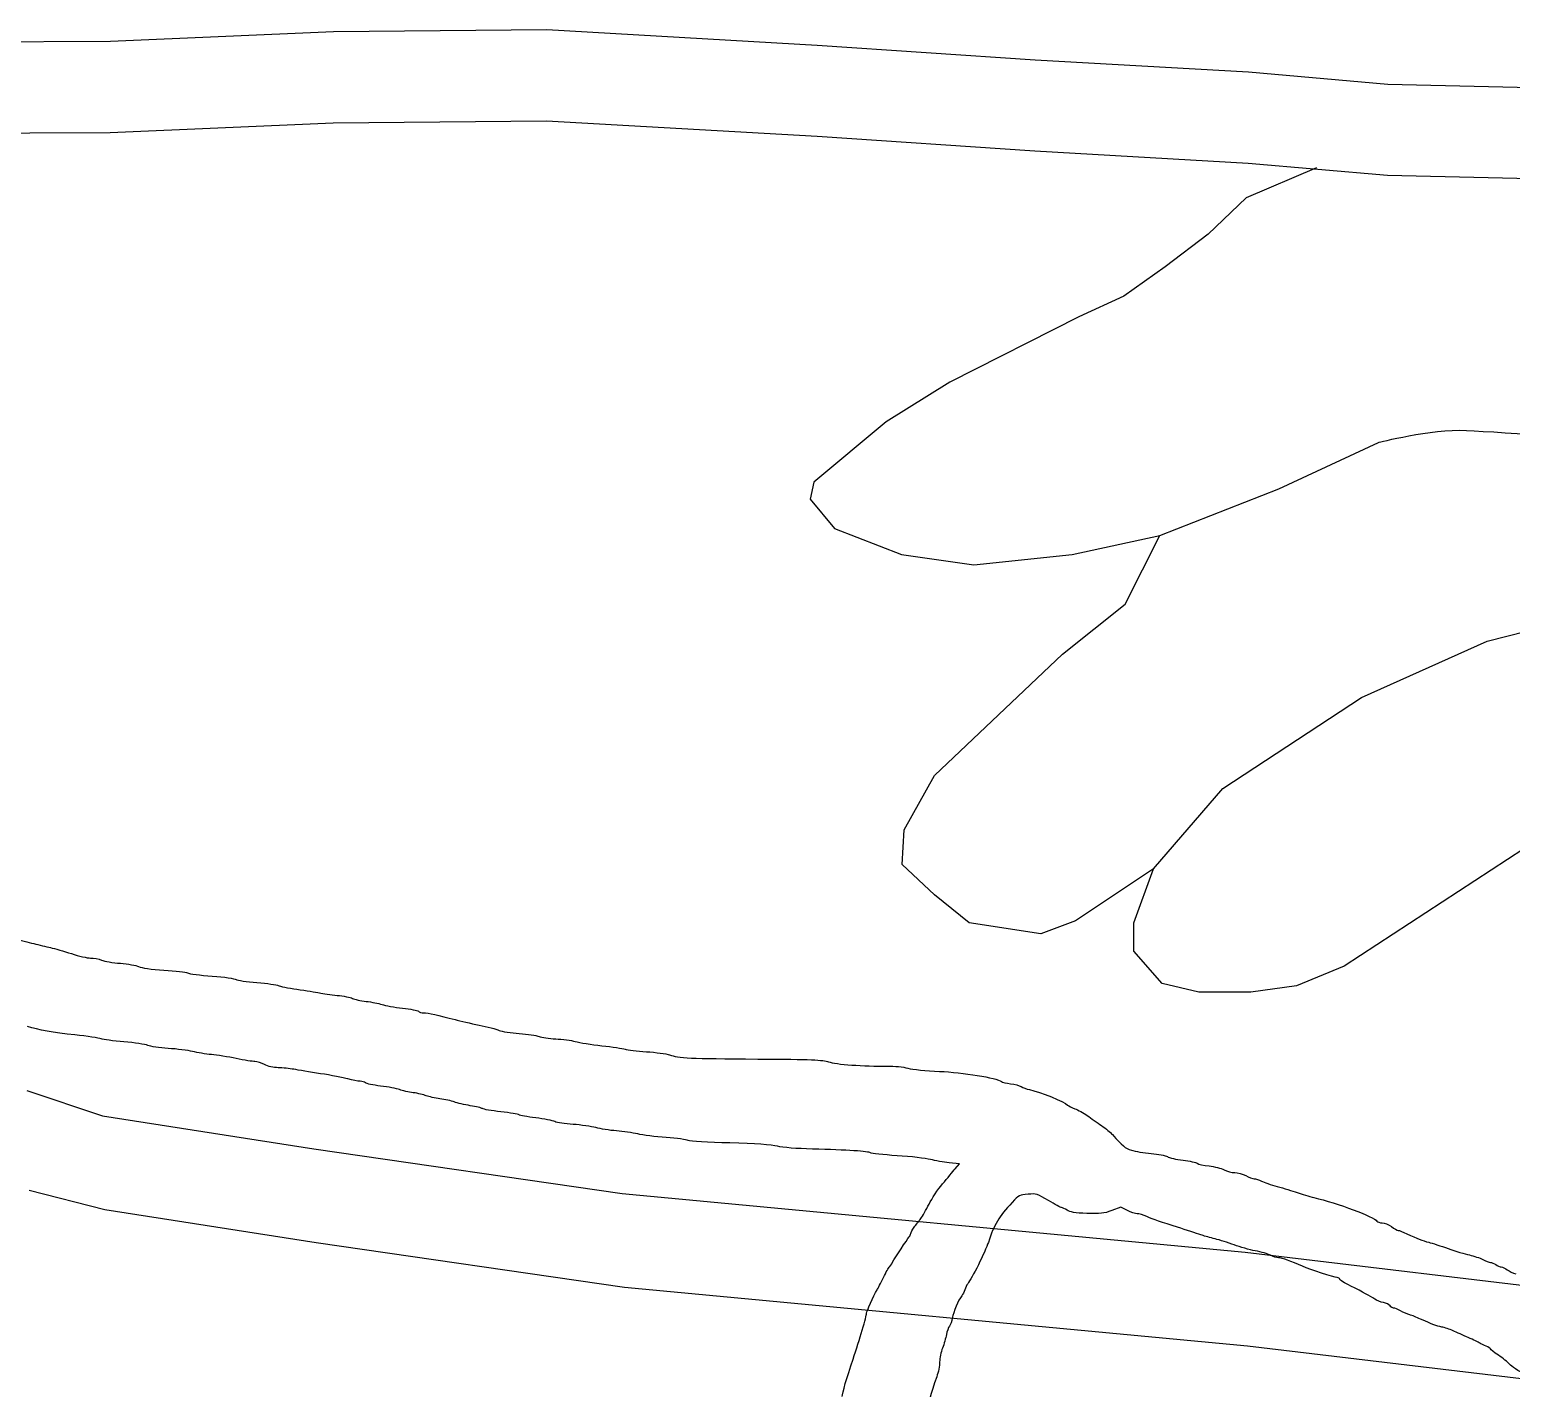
# Model space of a CAD drawing. Extents: x -192 to 192, y 100 to 188.
# Drawn here: x 122.08 to 154.94, y 151.02 to 181.15 of the extents above; entities that cross this region are included whole.
import ezdxf

# ---------------------------------------------------------------- set-up
doc = ezdxf.new("R2010")
doc.units = 0
doc.layers.add('Cut', color=7, linetype='CONTINUOUS')
doc.layers.add('Image', color=7, linetype='CONTINUOUS')

msp = doc.modelspace()

# ---------------------------------------------------------------- linework, layer by layer
at = {"layer": 'Cut', "color": 5}
for points in [[(114.972771, 180.853521), (123.873854, 180.896521), (128.818917, 181.111523), (133.548958, 181.154523), (139.550667, 180.81359), (144.385292, 180.48766), (149.111292, 180.21605), (152.207625, 179.944442), (156.987937, 179.835798)], [(183.55771, 178.07955), (177.786083, 178.025227), (174.037885, 178.351158), (172.35391, 178.677088), (169.040285, 178.622767), (166.378523, 178.351158), (163.336506, 178.296835), (160.403133, 177.970906), (156.980865, 177.80794), (152.200554, 177.916583), (149.104217, 178.188192), (144.378227, 178.459802), (139.543594, 178.785731), (133.541894, 179.126665), (128.811844, 179.083665), (123.86679, 178.868662), (114.965696, 178.825663), (112.471667, 178.52466), (110.321646, 178.481656), (108.472625, 178.438658), (107.225612, 178.137656), (104.817586, 178.137656), (102.45256, 178.309656)], [(150.624823, 178.090031), (149.058692, 177.424302), (148.218306, 176.622115), (147.263321, 175.896327), (146.346538, 175.246938), (145.353354, 174.788546), (142.4884, 173.336969), (141.075023, 172.458383), (139.47065, 171.121406), (139.394252, 170.739412), (139.929044, 170.090023), (141.418819, 169.517031), (143.023192, 169.287835), (145.200556, 169.517031), (147.148723, 169.937225), (149.784479, 170.968608), (152.000046, 171.999992)], [(165.699981, 167.594165), (162.19175, 167.065527), (159.836908, 165.960194), (155.944212, 163.461179), (151.234529, 160.385469), (150.177252, 159.952946), (149.168035, 159.808773), (148.014644, 159.808773), (147.197658, 160.001004), (146.572904, 160.721875), (146.572904, 161.346627), (147.005427, 162.548077), (148.543281, 164.326223), (151.618994, 166.344658), (154.406356, 167.594165), (157.43401, 168.363094), (160.413604, 168.891731), (162.287865, 169.660658), (162.960677, 170.633121)], [(147.005427, 162.548077), (145.27534, 161.394685), (144.506413, 161.106337), (142.920498, 161.346627), (142.151571, 161.971381), (141.4307, 162.644194), (141.478758, 163.413121), (142.151571, 164.614571), (144.986992, 167.305817), (146.380673, 168.41115), (147.148723, 169.937225)], [(122.017771, 157.626435), (123.694788, 157.067427), (128.381838, 156.336421), (135.21891, 155.34741), (149.039252, 154.047785), (156.723556, 153.131196), (161.752267, 153.131196), (165.406719, 153.543231), (168.36019, 154.490571), (173.264065, 157.388315), (179.89544, 159.617348), (183.55771, 160.761417)], [(156.777823, 151.044187), (149.09351, 151.960777), (135.273177, 153.260402), (128.436094, 154.249413), (123.749052, 154.980419), (122.072035, 155.414427)]]:
    msp.add_lwpolyline(points, dxfattribs=at)
for points in [[(152.000046, 171.999992), (152.000046, 171.999992), (153.146027, 172.305585), (153.948213, 172.267387)], [(153.948213, 172.267387), (154.7504, 172.229187), (157.271558, 172.03819), (157.271558, 172.03819)]]:
    msp.add_open_spline(points, degree=3, dxfattribs=at)
at = {"layer": 'Image', "color": 7}
for points in [[(142.610683, 155.893754), (142.704496, 156.005125), (142.475704, 156.027837)], [(146.428371, 154.970487), (146.283412, 155.042883), (146.079517, 154.966637)]]:
    msp.add_lwpolyline(points, dxfattribs=at)
for points in [[(121.7316, 160.991296), (121.861496, 160.963017), (122.058892, 160.916717), (122.170246, 160.888404)], [(122.170246, 160.888404), (122.2816, 160.8601), (122.448621, 160.819854), (122.541413, 160.798954)], [(122.541413, 160.798954), (122.634204, 160.778054), (122.843204, 160.717267), (123.005871, 160.663879)], [(123.005871, 160.663879), (123.168538, 160.610483), (123.360267, 160.566796), (123.431975, 160.566796)], [(123.431975, 160.566796), (123.503663, 160.566796), (123.613517, 160.545804), (123.6761, 160.520125)], [(123.6761, 160.520125), (123.738683, 160.494462), (123.926538, 160.462817), (124.093558, 160.449804)], [(124.093558, 160.449804), (124.260579, 160.436796), (124.442621, 160.404), (124.498079, 160.376942)], [(124.498079, 160.376942), (124.5591, 160.347175), (124.780642, 160.316354), (125.058933, 160.298946)], [(125.058933, 160.298946), (125.311913, 160.283108), (125.547704, 160.254742), (125.582892, 160.2359)], [(125.582892, 160.2359), (125.618079, 160.217067), (125.864808, 160.185475), (126.131163, 160.165683)], [(126.131163, 160.165683), (126.397517, 160.145892), (126.636058, 160.112592), (126.661246, 160.091696)], [(126.661246, 160.091696), (126.686433, 160.070783), (126.893392, 160.039583), (127.121163, 160.022367)], [(127.121163, 160.022367), (127.348913, 160.005133), (127.56235, 159.975896), (127.595433, 159.957387)], [(127.595433, 159.957387), (127.628517, 159.938875), (127.814996, 159.901354), (128.009829, 159.874004)], [(128.009829, 159.874004), (128.204663, 159.846662), (128.428121, 159.810504), (128.506413, 159.793667)], [(128.506413, 159.793667), (128.584704, 159.776825), (128.762642, 159.752329), (128.901829, 159.739212)], [(128.901829, 159.739212), (129.041017, 159.726108), (129.192871, 159.69615), (129.239267, 159.672637)], [(129.239267, 159.672637), (129.285663, 159.649121), (129.422308, 159.618817), (129.542933, 159.605279)], [(129.542933, 159.605279), (129.663579, 159.591737), (129.822996, 159.560592), (129.897246, 159.536054)], [(129.897246, 159.536054), (129.971475, 159.511517), (130.175204, 159.47575), (130.349996, 159.456571)], [(130.349996, 159.456571), (130.524788, 159.437387), (130.683454, 159.406042), (130.7026, 159.386892)], [(130.7026, 159.386892), (130.721746, 159.367742), (130.776142, 159.351758), (130.823454, 159.351379)], [(130.823454, 159.351379), (130.910517, 159.350337), (131.147308, 159.299858), (131.516871, 159.202617)], [(131.516871, 159.202617), (131.628225, 159.173325), (131.868038, 159.117987), (132.049788, 159.079658)], [(132.049788, 159.079658), (132.231538, 159.041329), (132.431267, 158.988658), (132.493621, 158.962612)], [(123.081287, 158.860262), (122.607767, 158.90725), (122.273933, 158.9685), (122.035287, 159.052225)], [(123.666329, 158.776308), (123.622933, 158.794875), (123.359662, 158.832658), (123.081287, 158.860262)], [(124.172475, 158.708517), (123.937496, 158.727246), (123.709746, 158.75775), (123.666329, 158.776308)], [(132.493621, 158.962612), (132.555954, 158.936558), (132.756475, 158.90525), (132.939204, 158.893042)], [(132.939204, 158.893042), (133.121954, 158.880829), (133.319308, 158.851454), (133.377788, 158.827771)], [(133.377788, 158.827771), (133.436267, 158.804079), (133.603287, 158.779887), (133.748954, 158.774025)], [(133.748954, 158.774025), (133.894621, 158.768121), (134.089725, 158.741992), (134.182517, 158.715871)], [(124.700912, 158.628979), (124.645246, 158.654004), (124.407454, 158.689792), (124.172475, 158.708517)], [(125.153642, 158.561908), (124.960329, 158.573779), (124.7566, 158.603967), (124.700912, 158.628979)], [(125.693517, 158.493696), (125.589933, 158.519329), (125.346975, 158.550033), (125.153642, 158.561908)], [(126.11135, 158.425629), (125.985162, 158.437417), (125.797142, 158.46805), (125.693517, 158.493696)], [(126.663392, 158.337825), (126.485975, 158.374329), (126.237558, 158.413842), (126.11135, 158.425629)], [(134.182517, 158.715871), (134.275308, 158.689742), (134.541017, 158.647567), (134.772996, 158.622154)], [(134.772996, 158.622154), (135.004975, 158.596729), (135.236433, 158.561587), (135.287371, 158.54405)], [(135.287371, 158.54405), (135.338287, 158.526517), (135.550871, 158.501842), (135.759767, 158.489208)], [(135.759767, 158.489208), (135.968642, 158.476575), (136.200308, 158.445121), (136.274537, 158.419308)], [(136.274537, 158.419308), (136.480975, 158.347512), (136.701392, 158.337179), (138.231579, 158.327562)], [(127.075537, 158.271458), (127.026267, 158.271458), (126.840787, 158.301321), (126.663392, 158.337825)], [(127.291017, 158.203975), (127.221767, 158.241092), (127.124808, 158.271458), (127.075537, 158.271458)], [(127.594204, 158.134475), (127.484767, 158.135725), (127.368767, 158.162304), (127.291017, 158.203975)], [(127.940183, 158.099437), (127.847392, 158.117604), (127.691704, 158.133367), (127.594204, 158.134475)], [(128.530683, 158.002588), (128.298704, 158.0377), (128.032975, 158.081279), (127.940183, 158.099437)], [(138.231579, 158.327562), (139.432517, 158.319971), (139.671933, 158.310375), (139.8006, 158.264392)], [(139.8006, 158.264392), (139.955829, 158.208904), (140.580704, 158.164437), (141.103892, 158.171662)], [(141.103892, 158.171662), (141.2576, 158.173787), (141.457725, 158.153083), (141.559412, 158.124558)], [(141.559412, 158.124558), (141.663121, 158.095467), (141.964746, 158.064962), (142.263787, 158.053312)], [(129.138037, 157.886175), (129.035954, 157.915087), (128.762642, 157.967471), (128.530683, 158.002588)], [(129.409662, 157.833208), (129.362329, 157.833208), (129.2401, 157.857262), (129.138037, 157.886175)], [(129.52985, 157.798667), (129.511058, 157.817446), (129.456975, 157.832979), (129.409662, 157.833208)], [(129.865579, 157.728333), (129.699704, 157.748242), (129.548621, 157.779887), (129.52985, 157.798667)], [(142.263787, 158.053312), (142.766079, 158.033742), (143.533267, 157.90825), (143.633767, 157.829229)], [(143.633767, 157.829229), (143.654183, 157.813158), (143.745287, 157.790583), (143.836225, 157.779058)], [(143.836225, 157.779058), (143.927142, 157.767546), (144.032121, 157.739137), (144.069496, 157.715962)], [(130.285267, 157.648387), (130.220329, 157.672458), (130.031454, 157.708438), (129.865579, 157.728333)], [(130.588954, 157.580004), (130.486892, 157.593546), (130.350225, 157.624325), (130.285267, 157.648387)], [(130.876787, 157.513321), (130.820558, 157.536458), (130.691017, 157.566454), (130.588954, 157.580004)], [(131.179871, 157.446175), (131.069433, 157.459967), (130.933058, 157.490187), (130.876787, 157.513321)], [(131.499392, 157.376358), (131.4341, 157.400958), (131.290329, 157.432371), (131.179871, 157.446175)], [(144.069496, 157.715962), (144.106892, 157.692775), (144.190412, 157.663092), (144.255079, 157.649996)], [(144.255079, 157.649996), (144.481767, 157.604083), (145.044162, 157.375721), (145.101933, 157.306117)], [(131.853662, 157.293058), (131.7241, 157.314275), (131.564683, 157.35175), (131.499392, 157.376358)], [(132.1236, 157.226808), (132.104683, 157.242033), (131.983225, 157.271842), (131.853662, 157.293058)], [(132.529142, 157.157962), (132.324996, 157.1806), (132.142496, 157.211583), (132.1236, 157.226808)], [(132.934037, 157.090025), (132.915496, 157.104746), (132.733287, 157.135312), (132.529142, 157.157962)], [(145.101933, 157.306117), (145.121371, 157.282679), (145.192662, 157.245225), (145.26035, 157.222892)], [(145.26035, 157.222892), (145.328058, 157.200546), (145.4521, 157.133908), (145.536017, 157.074796)], [(133.305204, 157.021792), (133.119621, 157.0446), (132.9526, 157.075304), (132.934037, 157.090025)], [(133.726996, 156.938762), (133.6806, 156.961625), (133.490787, 156.998996), (133.305204, 157.021792)], [(134.131892, 156.876996), (133.9556, 156.888108), (133.773392, 156.915904), (133.726996, 156.938762)], [(134.638037, 156.805367), (134.535954, 156.833646), (134.308204, 156.865879), (134.131892, 156.876996)], [(135.093558, 156.734467), (134.945079, 156.745179), (134.7401, 156.777087), (134.638037, 156.805367)], [(145.536017, 157.074796), (145.619975, 157.015671), (145.763892, 156.9155), (145.855829, 156.852179)], [(145.855829, 156.852179), (145.947788, 156.78885), (146.056454, 156.699083), (146.097329, 156.652687)], [(135.565954, 156.666571), (135.4546, 156.693204), (135.242017, 156.72375), (135.093558, 156.734467)], [(136.196892, 156.586475), (135.961225, 156.603892), (135.677287, 156.639933), (135.565954, 156.666571)], [(136.686725, 156.521983), (136.652996, 156.540046), (136.432558, 156.569062), (136.196892, 156.586475)], [(137.607912, 156.466054), (137.134996, 156.478762), (136.720454, 156.503929), (136.686725, 156.521983)], [(138.664621, 156.393888), (138.535017, 156.426187), (138.174162, 156.450829), (137.607912, 156.466054)], [(146.097329, 156.652687), (146.321808, 156.397879), (146.376621, 156.352542), (146.515329, 156.306787)], [(139.440683, 156.330179), (139.096996, 156.338825), (138.781412, 156.364775), (138.664621, 156.393888)], [(140.728517, 156.246858), (140.687662, 156.280179), (140.21935, 156.310483), (139.440683, 156.330179)], [(141.319017, 156.183475), (141.012808, 156.203204), (140.747079, 156.231725), (140.728517, 156.246858)], [(142.06135, 156.099075), (141.959267, 156.125762), (141.625225, 156.163746), (141.319017, 156.183475)], [(146.515329, 156.306787), (146.59885, 156.279254), (146.7961, 156.24645), (146.953704, 156.233904)], [(146.953704, 156.233904), (147.111308, 156.221367), (147.273725, 156.189162), (147.314642, 156.162358)], [(147.314642, 156.162358), (147.355537, 156.135554), (147.511538, 156.099917), (147.661288, 156.083158)], [(142.475704, 156.027837), (142.349871, 156.040333), (142.163412, 156.072387), (142.06135, 156.099075)], [(142.329142, 155.560192), (142.432392, 155.6824), (142.559079, 155.8325), (142.610683, 155.893754)], [(147.661288, 156.083158), (147.811058, 156.066404), (147.95385, 156.035858), (147.978663, 156.015275)], [(147.978663, 156.015275), (148.003454, 155.994692), (148.120933, 155.967942), (148.239621, 155.955837)], [(148.239621, 155.955837), (148.358371, 155.943721), (148.508413, 155.905758), (148.5731, 155.871471)], [(148.5731, 155.871471), (148.637788, 155.837187), (148.744308, 155.809129), (148.809808, 155.809129)], [(148.809808, 155.809129), (148.875288, 155.809129), (148.985579, 155.778762), (149.054808, 155.741646)], [(142.02785, 155.109183), (142.090308, 155.235029), (142.225892, 155.437992), (142.329142, 155.560192)], [(149.054808, 155.741646), (149.124079, 155.704529), (149.20735, 155.674067), (149.239892, 155.67395)], [(149.239892, 155.67395), (149.272454, 155.67395), (149.344121, 155.650258), (149.399183, 155.621546)], [(149.399183, 155.621546), (149.454246, 155.592842), (149.613538, 155.538729), (149.753246, 155.501296)], [(149.753246, 155.501296), (149.892892, 155.463862), (150.090808, 155.403075), (150.192996, 155.366208)], [(143.873704, 155.14935), (143.572412, 154.823308), (143.474683, 154.659708), (143.343725, 154.262254)], [(144.223808, 155.330421), (144.039371, 155.317083), (144.018933, 155.306517), (143.873704, 155.14935)], [(144.678829, 155.188821), (144.435037, 155.335346), (144.408058, 155.34375), (144.223808, 155.330421)], [(144.968642, 155.033058), (144.951787, 155.033058), (144.821371, 155.103158), (144.678829, 155.188821)], [(150.192996, 155.366208), (150.295204, 155.329337), (150.462329, 155.279596), (150.564413, 155.255662)], [(150.564413, 155.255662), (151.081058, 155.134537), (151.905183, 154.825687), (151.963496, 154.731325)], [(141.844412, 154.788112), (141.88285, 154.838842), (141.965392, 154.983325), (142.02785, 155.109183)], [(145.088454, 154.974642), (145.039412, 155.006771), (144.985496, 155.033058), (144.968642, 155.033058)], [(145.5266, 154.903308), (145.269204, 154.912796), (145.154225, 154.931554), (145.088454, 154.974642)], [(146.079517, 154.966637), (145.904287, 154.901112), (145.826537, 154.892204), (145.5266, 154.903308)], [(146.644662, 154.898087), (146.605412, 154.898087), (146.5081, 154.930671), (146.428371, 154.970487)], [(146.860267, 154.834842), (146.780912, 154.869629), (146.683871, 154.898087), (146.644662, 154.898087)], [(147.611954, 154.573667), (147.121767, 154.72845), (147.031392, 154.759858), (146.860267, 154.834842)], [(141.622683, 154.460242), (141.622683, 154.481292), (141.65685, 154.542921), (141.698621, 154.597196)], [(141.698621, 154.597196), (141.740371, 154.651467), (141.805975, 154.737383), (141.844412, 154.788112)], [(148.08435, 154.420192), (148.028662, 154.440142), (147.8161, 154.509208), (147.611954, 154.573667)], [(151.963496, 154.731325), (151.975642, 154.711692), (152.027267, 154.695633), (152.078246, 154.695633)], [(152.078246, 154.695633), (152.129204, 154.695633), (152.222371, 154.657675), (152.285267, 154.611279)], [(152.285267, 154.611279), (152.348163, 154.564883), (152.415642, 154.526962), (152.435225, 154.527017)], [(152.435225, 154.527017), (152.454829, 154.527017), (152.539183, 154.4945), (152.622683, 154.454642)], [(141.221017, 153.820121), (141.276662, 153.922296), (141.538392, 154.322204), (141.588267, 154.381225)], [(141.588267, 154.381225), (141.607204, 154.403642), (141.622683, 154.439196), (141.622683, 154.460242)], [(143.343725, 154.262254), (143.274746, 154.052812), (142.973246, 153.44625), (142.888267, 153.345942)], [(148.371162, 154.339146), (148.269079, 154.363767), (148.140017, 154.400242), (148.08435, 154.420192)], [(148.792933, 154.205062), (148.663017, 154.254179), (148.473225, 154.314512), (148.371162, 154.339146)], [(149.265329, 154.073371), (149.135412, 154.096687), (148.92285, 154.155946), (148.792933, 154.205062)], [(152.622683, 154.454642), (152.860808, 154.341004), (152.966663, 154.299487), (153.111954, 154.262742)], [(153.111954, 154.262742), (153.186183, 154.243962), (153.379725, 154.181696), (153.542058, 154.124367)], [(141.148996, 153.716246), (141.162537, 153.725525), (141.194954, 153.772271), (141.221017, 153.820121)], [(149.602746, 153.975479), (149.547079, 154.006004), (149.395225, 154.050058), (149.265329, 154.073371)], [(149.7821, 153.919771), (149.739142, 153.919771), (149.658433, 153.94495), (149.602746, 153.975479)], [(150.311329, 153.733325), (150.067412, 153.844537), (149.854371, 153.919583), (149.7821, 153.919771)], [(153.542058, 154.124367), (153.704412, 154.067025), (153.916975, 154.003042), (154.014454, 153.982175)], [(154.014454, 153.982175), (154.111933, 153.961304), (154.244621, 153.9159), (154.309288, 153.881283)], [(154.309288, 153.881283), (154.373975, 153.846667), (154.450808, 153.818333), (154.479996, 153.818333)], [(154.479996, 153.818333), (154.509225, 153.818333), (154.562558, 153.796042), (154.5986, 153.768796)], [(140.877225, 153.210112), (140.893537, 153.23795), (140.955829, 153.359421), (141.015642, 153.48005)], [(141.015642, 153.48005), (141.075454, 153.600679), (141.135454, 153.706967), (141.148996, 153.716246)], [(151.077683, 153.480912), (151.013183, 153.480912), (150.47935, 153.656742), (150.311329, 153.733325)], [(151.138017, 153.448446), (151.138017, 153.466296), (151.110871, 153.480912), (151.077683, 153.480912)], [(154.5986, 153.768796), (154.6346, 153.74155), (154.688621, 153.718771), (154.7186, 153.718183)], [(154.7186, 153.718183), (154.748558, 153.717142), (154.809288, 153.688721), (154.853558, 153.654021)], [(154.853558, 153.654021), (154.897829, 153.619329), (154.982308, 153.580387), (155.041371, 153.567492)], [(140.644162, 152.688854), (140.644162, 152.733933), (140.79235, 153.065367), (140.877225, 153.210112)], [(142.820537, 153.210971), (142.806871, 153.164575), (142.777058, 153.103842), (142.754267, 153.076004)], [(142.888267, 153.345942), (142.864683, 153.318104), (142.834204, 153.257367), (142.820537, 153.210971)], [(151.382662, 153.292837), (151.248121, 153.360554), (151.138017, 153.430571), (151.138017, 153.448446)], [(151.9141, 153.002392), (151.795225, 153.079525), (151.664267, 153.151092), (151.382662, 153.292837)], [(142.754267, 153.076004), (142.679871, 152.985108), (142.564558, 152.713221), (142.544371, 152.581067)], [(152.105787, 152.925312), (152.046746, 152.937596), (151.960496, 152.972287), (151.9141, 153.002392)], [(152.253308, 152.854504), (152.231204, 152.88115), (152.164808, 152.913017), (152.105787, 152.925312)], [(152.332058, 152.806062), (152.310871, 152.806062), (152.275454, 152.827871), (152.253308, 152.854504)], [(140.343829, 151.674837), (140.487954, 152.099967), (140.644162, 152.627392), (140.644162, 152.688854)], [(142.544371, 152.581067), (142.533496, 152.509954), (142.505162, 152.428996), (142.481412, 152.401158)], [(152.488225, 152.743304), (152.423537, 152.777825), (152.353287, 152.806062), (152.332058, 152.806062)], [(152.690162, 152.656383), (152.643767, 152.669671), (152.552912, 152.708779), (152.488225, 152.743304)], [(152.926371, 152.562412), (152.84285, 152.600817), (152.736558, 152.6431), (152.690162, 152.656383)], [(153.398767, 152.384042), (153.280392, 152.405521), (153.209017, 152.432462), (152.926371, 152.562412)], [(142.413871, 152.215575), (142.400475, 152.141342), (142.361246, 152.007921), (142.326662, 151.919083)], [(142.481412, 152.401158), (142.457662, 152.373321), (142.427267, 152.289808), (142.413871, 152.215575)], [(153.651829, 152.301321), (153.5776, 152.335033), (153.463704, 152.372262), (153.398767, 152.384042)], [(153.989246, 152.149671), (153.877892, 152.199358), (153.726058, 152.2676), (153.651829, 152.301321)], [(142.326662, 151.919083), (142.292079, 151.830246), (142.263787, 151.691146), (142.263787, 151.609971)], [(154.242308, 152.0273), (154.214475, 152.044912), (154.1006, 152.099975), (153.989246, 152.149671)], [(154.385725, 151.958721), (154.334662, 151.978829), (154.270162, 152.009683), (154.242308, 152.0273)], [(154.478517, 151.897404), (154.478517, 151.911029), (154.436787, 151.938612), (154.385725, 151.958721)], [(154.655662, 151.758029), (154.558204, 151.821062), (154.478517, 151.883792), (154.478517, 151.897404)], [(140.104287, 150.840608), (140.104287, 150.916362), (140.201662, 151.255471), (140.343829, 151.674837)], [(142.263787, 151.609971), (142.263787, 151.528792), (142.234787, 151.381304), (142.19935, 151.282229)], [(154.905287, 151.558325), (154.865392, 151.605112), (154.753121, 151.694983), (154.655662, 151.758029)], [(155.259579, 151.326929), (155.104579, 151.407404), (154.945142, 151.511529), (154.905287, 151.558325)], [(142.19935, 151.282229), (142.065579, 150.908279), (141.998371, 150.656487), (141.975683, 150.4441)]]:
    msp.add_open_spline(points, degree=3, dxfattribs=at)

doc.saveas('drawing.dxf')
